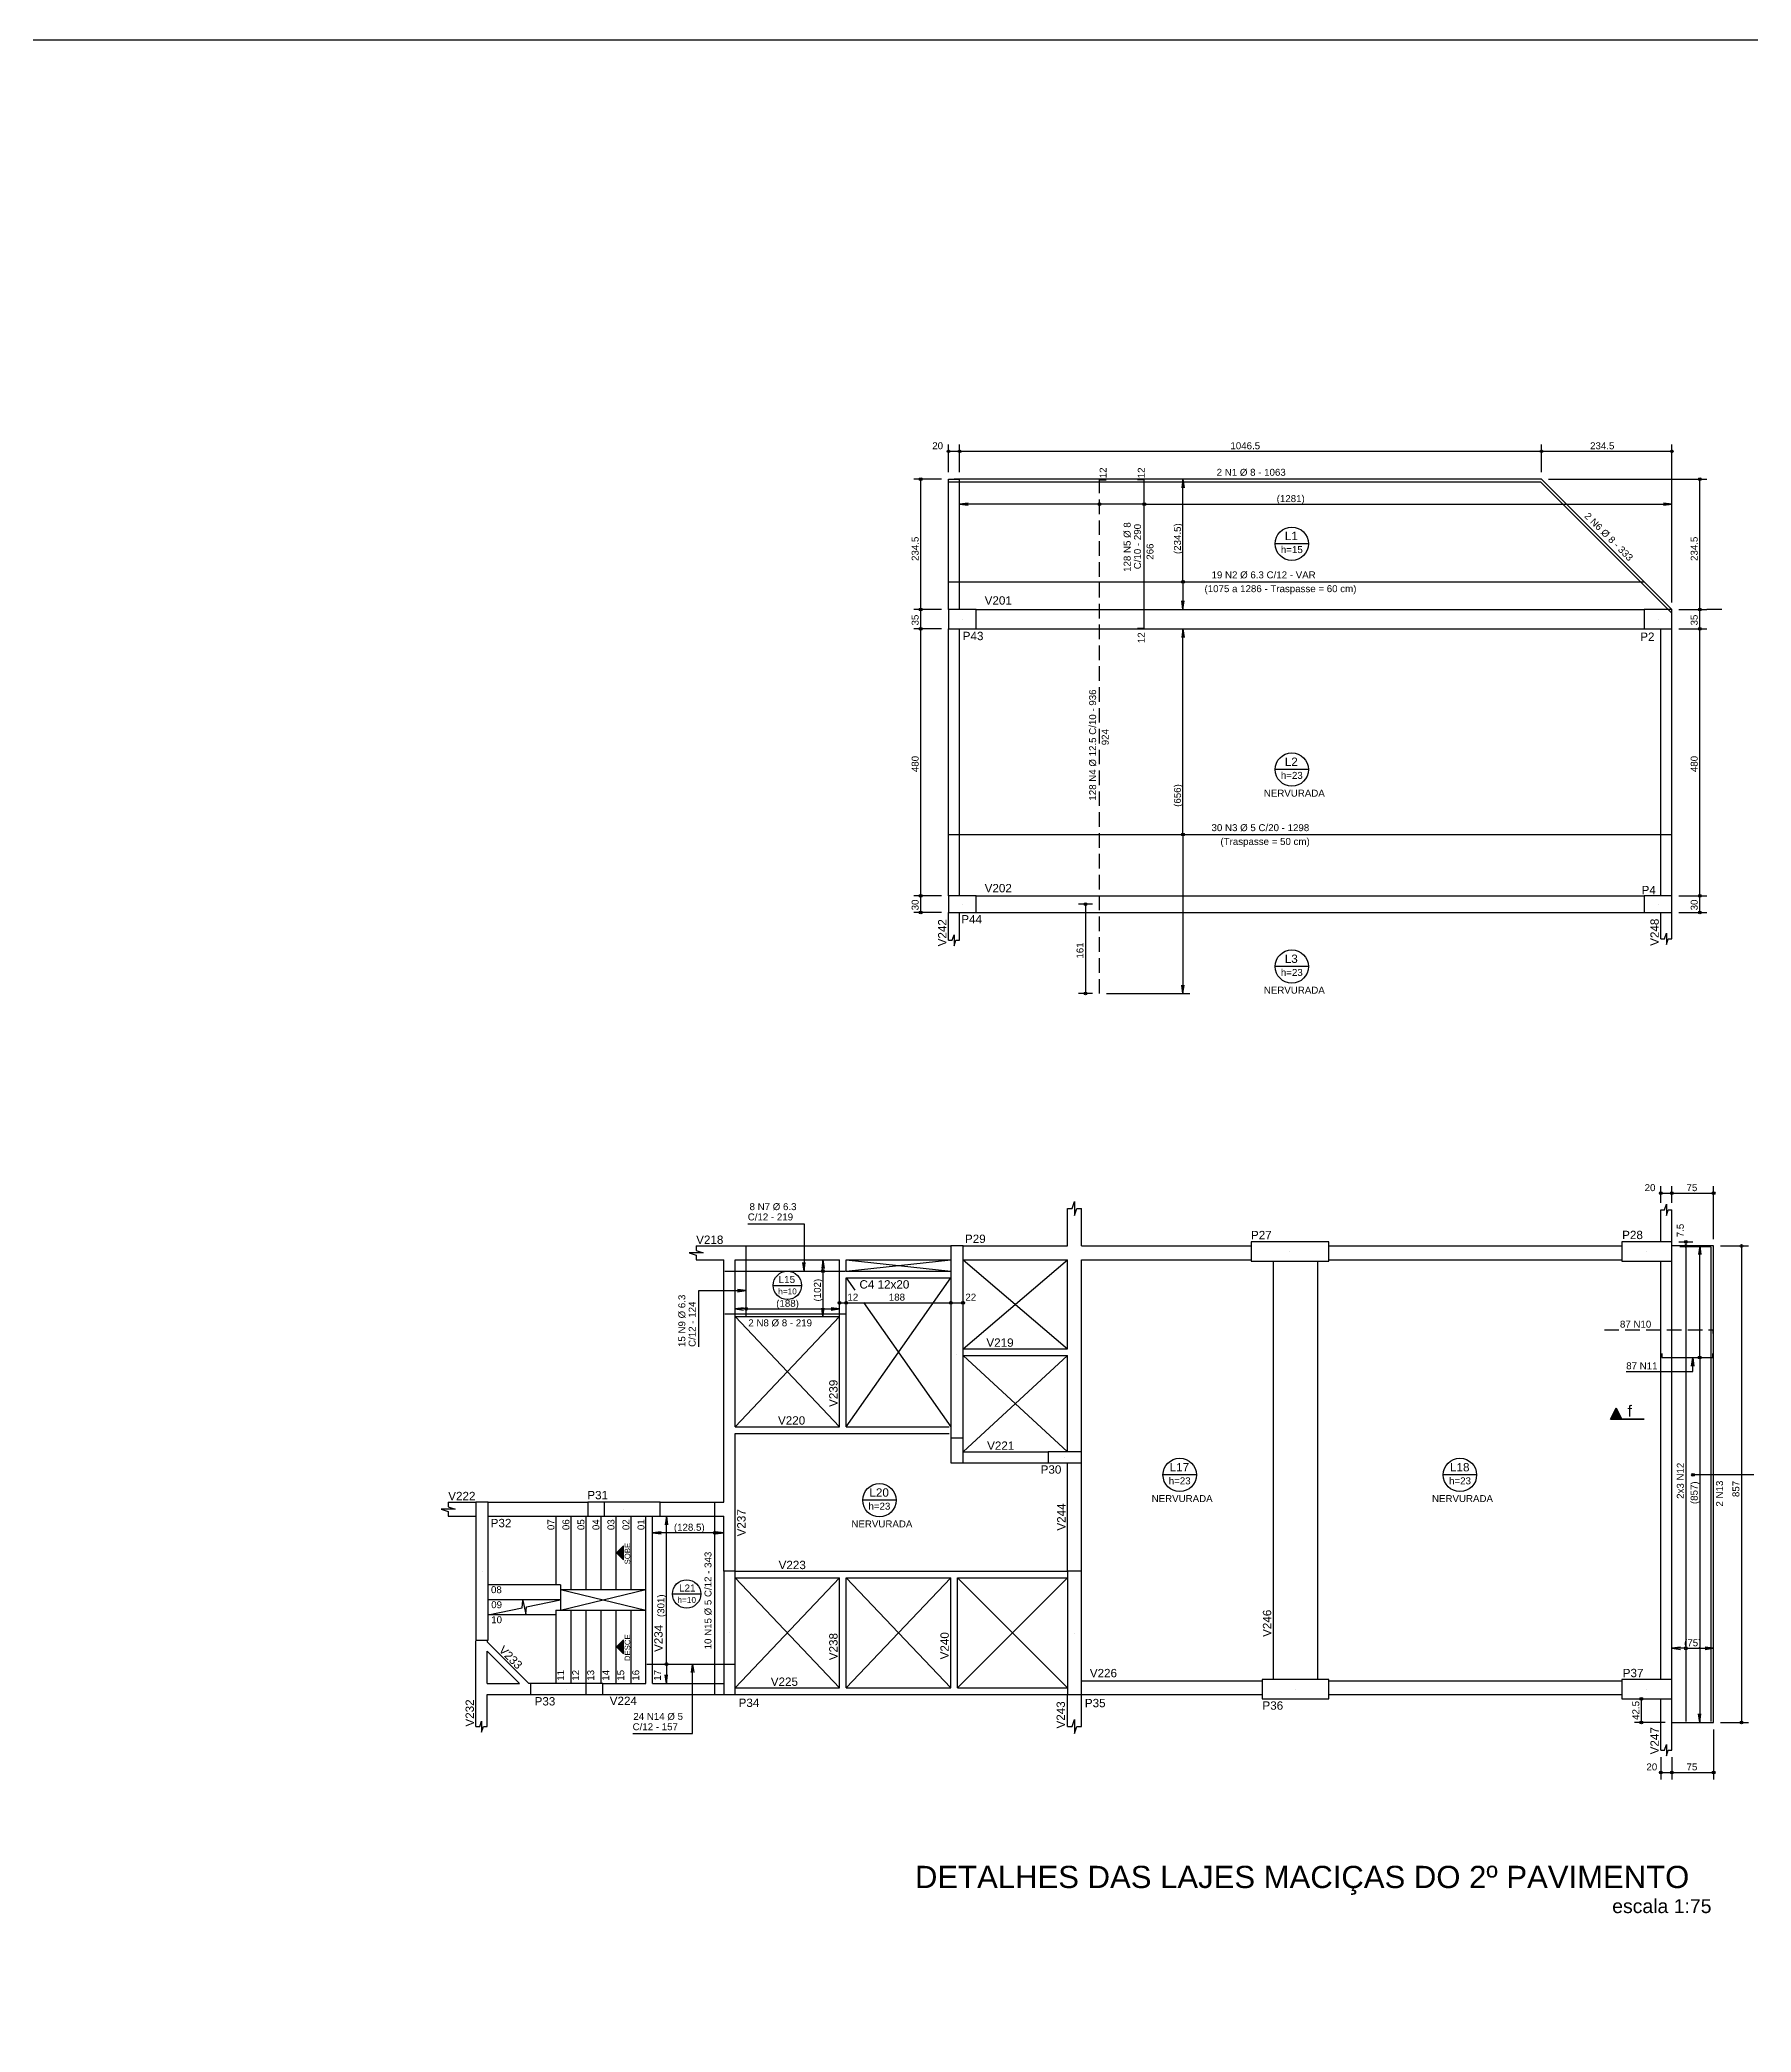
# Model space of a CAD drawing. Extents: x 544 to 914, y -40 to 56.
# Drawn here: x 850.54 to 891.58, y 8.26 to 56.04 of the extents above; entities that cross this region are included whole.
import ezdxf

# ---------------------------------------------------------------- set-up
doc = ezdxf.new("R2010")
doc.units = 0
doc.header["$LTSCALE"] = 0.5
doc.header["$MEASUREMENT"] = 0
doc.linetypes.add('ESTILO_TQS_0001', pattern=[1, 0.7, -0.3])
doc.layers.get('0').update_dxf_attribs({"linetype": 'CONTINUOUS'})
for name, color, linetype in [('2', 1, 'CONTINUOUS'), ('3', 1, 'CONTINUOUS'), ('6', 6, 'CONTINUOUS')]:
    doc.layers.add(name, color=color, linetype=linetype)
doc.styles.add('TQS_ARIAL', font='arial.ttf')

msp = doc.modelspace()

# ---------------------------------------------------------------- linework, layer by layer
msp.add_lwpolyline([(783.812, 56.041), (914.246, 56.041), (914.246, -39.528), (783.812, -39.528)], close=True)
at = {"layer": '2', "linetype": 'Continuous'}
for p, q in [((872.328, 45.672), (872.328, 46.338)), ((872.328, 46.172), (872.595, 46.172)), ((872.595, 45.672), (872.595, 46.338)), ((872.595, 46.172), (886.551, 46.172)), ((886.551, 45.672), (886.551, 46.338)), ((886.551, 46.172), (889.677, 46.172)), ((889.677, 42.545), (889.677, 46.338)), ((872.161, 45.505), (871.495, 45.505)), ((871.661, 42.378), (871.661, 45.505)), ((872.328, 42.378), (872.328, 45.505)), ((872.328, 45.505), (872.595, 45.505)), ((886.551, 45.505), (872.461, 45.505)), ((872.595, 42.378), (872.595, 45.505)), ((889.677, 42.378), (886.551, 45.505)), ((886.717, 45.505), (890.511, 45.505)), ((890.344, 42.378), (890.344, 45.505)), ((872.161, 42.378), (871.495, 42.378)), ((871.661, 41.912), (871.661, 42.378)), ((872.661, 42.145), (872.661, 42.145)), ((872.995, 42.378), (889.011, 42.378)), ((889.344, 42.145), (889.344, 42.145)), ((889.844, 42.378), (890.511, 42.378)), ((890.344, 41.912), (890.344, 42.378)), ((890.871, 42.378), (890.511, 42.378)), ((872.161, 41.912), (871.495, 41.912)), ((871.661, 35.512), (871.661, 41.912)), ((872.328, 35.512), (872.328, 41.912)), ((872.595, 35.512), (872.595, 41.912)), ((872.995, 41.912), (889.011, 41.912)), ((889.411, 35.512), (889.411, 41.912)), ((889.677, 35.512), (889.677, 41.912)), ((889.844, 41.912), (890.511, 41.912)), ((890.344, 35.512), (890.344, 41.912)), ((872.161, 35.512), (871.495, 35.512)), ((871.661, 35.112), (871.661, 35.512)), ((872.995, 35.512), (889.011, 35.512)), ((889.844, 35.512), (890.511, 35.512)), ((890.344, 35.112), (890.344, 35.512)), ((872.161, 35.112), (871.495, 35.112)), ((872.328, 34.445), (872.328, 35.112)), ((872.595, 34.445), (872.595, 35.112)), ((872.661, 35.312), (872.661, 35.312)), ((872.995, 35.112), (889.011, 35.112)), ((875.781, 35.312), (875.448, 35.312)), ((875.615, 35.312), (875.615, 33.165)), ((889.344, 35.312), (889.344, 35.312)), ((889.411, 34.478), (889.411, 35.112)), ((889.677, 34.478), (889.677, 35.112)), ((889.844, 35.112), (890.511, 35.112)), ((875.781, 33.165), (875.448, 33.165)), ((876.115, 33.165), (878.117, 33.165)), ((889.411, 28.145), (889.411, 28.545)), ((889.411, 28.378), (889.677, 28.378)), ((889.677, 28.145), (889.677, 28.545)), ((889.677, 28.378), (890.677, 28.378)), ((890.677, 27.278), (890.677, 28.545)), ((875.184, 27.112), (875.184, 28.012)), ((875.517, 27.112), (875.517, 28.012)), ((889.411, 27.212), (889.411, 27.978)), ((889.677, 27.212), (889.677, 27.978)), ((866.277, 27.112), (866.944, 27.112)), ((866.277, 26.778), (866.944, 26.778)), ((866.944, 27.112), (867.211, 27.112)), ((866.944, 25.418), (866.944, 26.778)), ((867.211, 27.112), (869.717, 27.112)), ((867.211, 26.778), (869.717, 26.778)), ((867.211, 25.418), (867.211, 26.778)), ((869.717, 27.112), (869.877, 27.112)), ((869.717, 25.418), (869.717, 26.778)), ((869.877, 27.112), (872.384, 27.112)), ((869.877, 26.778), (872.384, 26.778)), ((869.877, 26.512), (869.877, 26.778)), ((869.877, 26.778), (872.384, 26.512)), ((869.877, 26.512), (872.384, 26.778)), ((872.677, 27.112), (875.184, 27.112)), ((872.677, 26.778), (875.184, 26.778)), ((872.677, 24.645), (875.184, 26.778)), ((872.677, 26.778), (875.184, 24.645)), ((875.184, 24.645), (875.184, 26.778)), ((875.517, 27.112), (879.584, 27.112)), ((875.517, 26.778), (879.584, 26.778)), ((875.517, 24.645), (875.517, 26.778)), ((880.517, 26.978), (880.517, 26.978)), ((881.451, 27.112), (888.477, 27.112)), ((881.451, 26.778), (888.477, 26.778)), ((889.077, 26.978), (889.077, 26.978)), ((890.677, 27.112), (889.677, 27.112)), ((889.844, 27.212), (890.177, 27.212)), ((890.611, 27.092), (889.867, 27.092)), ((890.011, 27.212), (890.011, 27.112)), ((890.677, 15.685), (890.677, 27.112)), ((890.844, 27.112), (891.511, 27.112)), ((891.344, 27.112), (891.344, 15.685)), ((869.877, 26.512), (872.384, 26.512)), ((869.877, 26.352), (872.384, 26.352)), ((869.877, 25.418), (869.877, 26.352)), ((869.877, 22.778), (872.384, 26.352)), ((869.877, 26.352), (870.085, 26.055)), ((880.117, 26.745), (880.117, 16.718)), ((881.184, 16.718), (881.184, 26.745)), ((889.411, 16.718), (889.411, 26.745)), ((889.677, 16.718), (889.677, 26.745)), ((866.944, 22.778), (866.944, 25.418)), ((867.211, 22.778), (867.211, 25.418)), ((867.211, 25.418), (869.717, 25.418)), ((867.211, 25.418), (869.717, 22.778)), ((867.211, 22.778), (869.717, 25.418)), ((869.717, 25.752), (869.877, 25.752)), ((869.717, 22.778), (869.717, 25.418)), ((869.877, 25.752), (872.384, 25.752)), ((869.877, 22.778), (869.877, 25.418)), ((870.293, 25.759), (872.384, 22.778)), ((872.384, 25.752), (872.677, 25.752)), ((872.531, 24.512), (872.531, 24.512)), ((872.677, 24.645), (875.184, 24.645)), ((872.677, 24.485), (875.184, 24.485)), ((872.677, 22.178), (875.184, 24.485)), ((872.677, 24.485), (875.184, 22.178)), ((875.184, 22.178), (875.184, 24.485)), ((875.517, 24.485), (875.517, 24.645)), ((875.517, 22.178), (875.517, 24.485)), ((866.944, 22.618), (866.944, 22.778)), ((866.944, 20.965), (866.944, 22.618)), ((867.211, 22.778), (869.717, 22.778)), ((867.211, 22.618), (869.717, 22.618)), ((867.211, 20.965), (867.211, 22.618)), ((869.717, 22.618), (869.877, 22.618)), ((869.877, 22.778), (872.344, 22.778)), ((869.877, 22.618), (872.344, 22.618)), ((872.384, 22.512), (872.677, 22.512)), ((872.677, 22.178), (874.717, 22.178)), ((875.117, 22.045), (875.117, 22.045)), ((872.677, 21.912), (874.717, 21.912)), ((875.184, 19.312), (875.184, 21.912)), ((875.517, 19.312), (875.517, 21.912)), ((891.642, 21.621), (890.183, 21.621)), ((860.331, 20.965), (860.997, 20.965)), ((860.331, 20.632), (860.997, 20.632)), ((861.291, 20.965), (863.677, 20.965)), ((861.291, 20.632), (863.677, 20.632)), ((862.911, 20.632), (862.911, 18.985)), ((863.271, 20.632), (863.271, 18.872)), ((863.631, 20.632), (863.631, 18.872)), ((863.991, 20.632), (863.991, 18.872)), ((864.077, 20.632), (864.077, 20.965)), ((864.351, 20.632), (864.351, 18.872)), ((864.544, 20.798), (864.544, 20.798)), ((864.711, 20.632), (864.711, 18.872)), ((865.071, 16.618), (865.071, 20.632)), ((865.231, 16.618), (865.231, 20.632)), ((865.411, 20.965), (866.944, 20.965)), ((865.411, 20.632), (866.944, 20.632)), ((866.944, 19.312), (866.944, 20.632)), ((867.211, 20.632), (867.211, 20.965)), ((867.211, 19.312), (867.211, 20.632)), ((864.367, 19.752), (864.534, 19.918)), ((864.534, 19.585), (864.367, 19.752)), ((864.374, 19.745), (864.374, 19.758)), ((864.387, 19.732), (864.387, 19.772)), ((864.401, 19.718), (864.401, 19.785)), ((864.414, 19.705), (864.414, 19.798)), ((864.427, 19.692), (864.427, 19.812)), ((864.441, 19.678), (864.441, 19.825)), ((864.454, 19.665), (864.454, 19.838)), ((864.467, 19.652), (864.467, 19.852)), ((864.481, 19.638), (864.481, 19.865)), ((864.494, 19.625), (864.494, 19.878)), ((864.507, 19.612), (864.507, 19.892)), ((864.521, 19.598), (864.521, 19.905)), ((864.534, 19.585), (864.534, 19.918)), ((861.144, 19.312), (861.144, 19.312)), ((867.211, 19.312), (869.717, 19.312)), ((867.211, 19.152), (869.717, 19.152)), ((867.211, 16.512), (869.717, 19.152)), ((867.211, 19.152), (869.717, 16.512)), ((869.717, 19.312), (869.877, 19.312)), ((869.717, 16.512), (869.717, 19.152)), ((869.877, 19.312), (872.384, 19.312)), ((869.877, 19.152), (872.384, 19.152)), ((869.877, 16.512), (869.877, 19.152)), ((869.877, 16.512), (872.384, 19.152)), ((869.877, 19.152), (872.384, 16.512)), ((872.384, 19.312), (872.544, 19.312)), ((872.384, 16.512), (872.384, 19.152)), ((872.544, 19.312), (875.184, 19.312)), ((872.544, 19.152), (875.184, 19.152)), ((872.544, 16.512), (872.544, 19.152)), ((872.544, 19.152), (875.184, 16.512)), ((872.544, 16.512), (875.184, 19.152)), ((863.024, 18.985), (861.291, 18.985)), ((863.024, 18.985), (863.024, 18.378)), ((863.024, 18.872), (865.071, 18.872)), ((863.024, 18.378), (865.071, 18.872)), ((863.024, 18.872), (865.071, 18.378)), ((863.024, 18.625), (861.291, 18.625)), ((862.911, 18.265), (861.291, 18.265)), ((862.911, 18.378), (862.911, 16.618)), ((862.911, 18.378), (865.071, 18.378)), ((863.271, 18.378), (863.271, 16.618)), ((863.631, 18.378), (863.631, 16.618)), ((863.991, 18.378), (863.991, 16.618)), ((864.351, 18.378), (864.351, 16.618)), ((864.711, 18.378), (864.711, 16.618)), ((867.077, 17.832), (867.077, 17.832)), ((875.351, 17.812), (875.351, 17.812)), ((860.997, 16.618), (860.997, 17.641)), ((861.264, 17.658), (861.264, 17.621)), ((861.264, 17.621), (862.266, 16.618)), ((861.264, 16.618), (861.264, 17.394)), ((861.264, 17.394), (862.04, 16.618)), ((864.367, 17.498), (864.534, 17.665)), ((864.534, 17.332), (864.367, 17.498)), ((864.374, 17.492), (864.374, 17.505)), ((864.387, 17.478), (864.387, 17.518)), ((864.401, 17.465), (864.401, 17.532)), ((864.414, 17.452), (864.414, 17.545)), ((864.427, 17.438), (864.427, 17.558)), ((864.441, 17.425), (864.441, 17.572)), ((864.454, 17.412), (864.454, 17.585)), ((864.467, 17.398), (864.467, 17.598)), ((864.481, 17.385), (864.481, 17.612)), ((864.494, 17.372), (864.494, 17.625)), ((864.507, 17.358), (864.507, 17.638)), ((864.521, 17.345), (864.521, 17.652)), ((864.534, 17.332), (864.534, 17.665)), ((860.997, 16.352), (860.997, 16.618)), ((860.997, 15.585), (860.997, 16.352)), ((861.264, 16.618), (862.04, 16.618)), ((861.264, 16.352), (862.307, 16.352)), ((861.264, 15.585), (861.264, 16.352)), ((862.307, 16.618), (862.266, 16.618)), ((863.173, 16.485), (863.173, 16.485)), ((863.64, 16.352), (863.64, 16.618)), ((864.04, 16.618), (865.071, 16.618)), ((864.04, 16.352), (865.071, 16.352)), ((865.071, 16.352), (865.231, 16.352)), ((865.231, 16.618), (866.944, 16.618)), ((865.231, 16.352), (866.944, 16.352)), ((867.211, 16.512), (869.717, 16.512)), ((867.211, 16.352), (869.717, 16.352)), ((869.717, 16.352), (869.877, 16.352)), ((869.877, 16.512), (872.384, 16.512)), ((869.877, 16.352), (872.384, 16.352)), ((872.384, 16.352), (872.544, 16.352)), ((872.544, 16.512), (875.184, 16.512)), ((872.544, 16.352), (875.184, 16.352)), ((875.184, 15.585), (875.184, 16.352)), ((875.517, 16.685), (879.851, 16.685)), ((875.517, 16.352), (879.851, 16.352)), ((875.517, 15.585), (875.517, 16.352)), ((880.651, 16.485), (880.651, 16.485)), ((881.451, 16.685), (888.477, 16.685)), ((881.451, 16.352), (888.477, 16.352)), ((888.944, 15.685), (888.944, 16.252)), ((889.077, 16.485), (889.077, 16.485)), ((889.411, 15.685), (889.411, 16.252)), ((889.677, 15.685), (889.677, 16.252)), ((889.511, 15.685), (888.777, 15.685)), ((889.411, 15.018), (889.411, 15.685)), ((889.677, 15.685), (890.677, 15.685)), ((889.677, 15.018), (889.677, 15.685)), ((890.677, 15.518), (890.677, 14.318)), ((890.844, 15.685), (891.511, 15.685)), ((889.411, 14.852), (889.411, 14.318)), ((889.677, 14.852), (889.677, 14.318)), ((889.411, 14.485), (889.677, 14.485)), ((889.677, 14.485), (890.677, 14.485))]:
    msp.add_line(p, q, dxfattribs=at)
for points in [[(877.951, 43.045), (877.951, 45.505), (877.978, 45.3), (877.951, 45.505), (877.924, 45.3)], [(877.023, 44.904), (872.595, 44.904), (872.799, 44.931), (872.595, 44.904), (872.799, 44.877)], [(877.023, 44.904), (889.677, 44.904), (889.472, 44.877), (889.677, 44.904), (889.472, 44.931)], [(877.951, 43.045), (877.951, 42.378), (877.924, 42.583), (877.951, 42.378), (877.978, 42.583)], [(872.328, 42.378), (872.328, 41.912), (872.995, 41.912), (872.995, 42.378), (872.328, 42.378)], [(889.011, 41.912), (889.677, 41.912), (889.677, 42.378), (889.011, 42.378), (889.011, 41.912)], [(877.951, 36.982), (877.951, 41.912), (877.978, 41.707), (877.951, 41.912), (877.924, 41.707)], [(877.951, 36.982), (877.951, 33.165), (877.924, 33.37), (877.951, 33.165), (877.978, 33.37)], [(872.328, 35.512), (872.328, 35.112), (872.995, 35.112), (872.995, 35.512), (872.328, 35.512)], [(889.011, 35.112), (889.677, 35.112), (889.677, 35.512), (889.011, 35.512), (889.011, 35.112)], [(872.328, 34.445), (872.417, 34.445), (872.461, 34.578), (872.461, 34.312), (872.506, 34.445), (872.595, 34.445)], [(889.411, 34.478), (889.499, 34.478), (889.544, 34.612), (889.544, 34.345), (889.588, 34.478), (889.677, 34.478)], [(875.184, 28.012), (875.295, 28.012), (875.351, 28.178), (875.351, 27.845), (875.406, 28.012), (875.517, 28.012)], [(889.411, 27.978), (889.499, 27.978), (889.544, 28.112), (889.544, 27.845), (889.588, 27.978), (889.677, 27.978)], [(867.516, 27.645), (868.863, 27.645), (868.863, 26.512), (868.836, 26.716), (868.863, 26.512), (868.89, 26.716)], [(866.277, 27.112), (866.277, 27), (866.444, 26.945), (866.111, 26.945), (866.277, 26.889), (866.277, 26.778)], [(869.317, 26.512), (869.317, 26.778), (869.344, 26.573), (869.317, 26.778), (869.29, 26.573)], [(872.384, 21.912), (872.677, 21.912), (872.677, 27.112), (872.384, 27.112), (872.384, 21.912)], [(879.584, 26.745), (881.451, 26.745), (881.451, 27.212), (879.584, 27.212), (879.584, 26.745)], [(888.477, 26.745), (889.677, 26.745), (889.677, 27.212), (888.477, 27.212), (888.477, 26.745)], [(890.344, 24.438), (890.344, 27.112), (890.371, 26.907), (890.344, 27.112), (890.317, 26.907)], [(869.317, 26.512), (869.317, 25.418), (869.29, 25.623), (869.317, 25.418), (869.344, 25.623)], [(866.344, 24.694), (866.344, 26.041), (867.477, 26.041), (867.272, 26.014), (867.477, 26.041), (867.272, 26.068)], [(867.477, 25.603), (867.211, 25.603), (867.415, 25.63), (867.211, 25.603), (867.415, 25.576)], [(867.477, 25.603), (869.717, 25.603), (869.512, 25.576), (869.717, 25.603), (869.512, 25.63)], [(888.58, 24.104), (890.175, 24.104), (890.175, 24.438), (890.148, 24.233), (890.175, 24.438), (890.202, 24.233)], [(890.344, 24.438), (890.344, 15.685), (890.317, 15.89), (890.344, 15.685), (890.371, 15.89)], [(874.717, 21.912), (875.517, 21.912), (875.517, 22.178), (874.717, 22.178), (874.717, 21.912)], [(860.331, 20.965), (860.331, 20.854), (860.497, 20.798), (860.164, 20.798), (860.331, 20.743), (860.331, 20.632)], [(860.997, 17.658), (861.291, 17.658), (861.291, 20.965), (860.997, 20.965), (860.997, 17.658)], [(863.677, 20.632), (865.411, 20.632), (865.411, 20.965), (863.677, 20.965), (863.677, 20.632)], [(865.564, 17.085), (865.564, 20.632), (865.591, 20.427), (865.564, 20.632), (865.537, 20.427)], [(866.724, 20.232), (865.231, 20.232), (865.435, 20.259), (865.231, 20.232), (865.435, 20.205)], [(866.724, 20.232), (866.944, 20.232), (866.739, 20.205), (866.944, 20.232), (866.739, 20.259)], [(866.944, 16.352), (867.211, 16.352), (867.211, 19.312), (866.944, 19.312), (866.944, 16.352)], [(875.184, 16.352), (875.517, 16.352), (875.517, 19.312), (875.184, 19.312), (875.184, 16.352)], [(861.291, 18.265), (862.103, 18.434), (862.123, 18.608), (862.191, 18.282), (862.212, 18.456), (863.024, 18.625)], [(890.011, 17.462), (889.677, 17.462), (889.882, 17.489), (889.677, 17.462), (889.882, 17.435)], [(890.011, 17.462), (890.677, 17.462), (890.472, 17.435), (890.677, 17.462), (890.472, 17.489)], [(864.755, 15.418), (866.192, 15.418), (866.192, 17.085), (866.165, 16.88), (866.192, 17.085), (866.219, 16.88)], [(865.564, 17.085), (865.564, 16.618), (865.537, 16.823), (865.564, 16.618), (865.591, 16.823)], [(862.307, 16.352), (864.04, 16.352), (864.04, 16.618), (862.307, 16.618), (862.307, 16.352)], [(879.851, 16.252), (881.451, 16.252), (881.451, 16.718), (879.851, 16.718), (879.851, 16.252)], [(888.477, 16.252), (889.677, 16.252), (889.677, 16.718), (888.477, 16.718), (888.477, 16.252)], [(860.997, 15.585), (861.086, 15.585), (861.131, 15.718), (861.131, 15.452), (861.175, 15.585), (861.264, 15.585)], [(875.184, 15.585), (875.295, 15.585), (875.351, 15.752), (875.351, 15.418), (875.406, 15.585), (875.517, 15.585)], [(889.411, 15.018), (889.499, 15.018), (889.544, 15.152), (889.544, 14.885), (889.588, 15.018), (889.677, 15.018)]]:
    msp.add_lwpolyline(points, dxfattribs=at)
for centre, radius in [((872.328, 46.172), 0.0331), ((872.328, 46.172), 0.0165), ((872.595, 46.172), 0.0331), ((872.595, 46.172), 0.0331), ((872.595, 46.172), 0.0165), ((872.595, 46.172), 0.0165), ((886.551, 46.172), 0.0331), ((886.551, 46.172), 0.0331), ((886.551, 46.172), 0.0165), ((886.551, 46.172), 0.0165), ((889.677, 46.172), 0.0331), ((889.677, 46.172), 0.0165), ((871.661, 45.505), 0.0331), ((871.661, 45.505), 0.0165), ((890.344, 45.505), 0.0331), ((890.344, 45.505), 0.0165), ((875.948, 44.904), 0.0344), ((875.948, 44.904), 0.0172), ((877.023, 44.904), 0.0344), ((877.023, 44.904), 0.0172), ((877.951, 43.045), 0.0344), ((877.951, 43.045), 0.0172), ((871.661, 42.378), 0.0331), ((871.661, 42.378), 0.0331), ((871.661, 42.378), 0.0165), ((871.661, 42.378), 0.0165), ((890.344, 42.378), 0.0331), ((890.344, 42.378), 0.0331), ((890.344, 42.378), 0.0165), ((890.344, 42.378), 0.0165), ((871.661, 41.912), 0.0331), ((871.661, 41.912), 0.0331), ((871.661, 41.912), 0.0165), ((871.661, 41.912), 0.0165), ((890.344, 41.912), 0.0331), ((890.344, 41.912), 0.0331), ((890.344, 41.912), 0.0165), ((890.344, 41.912), 0.0165), ((877.951, 36.982), 0.0344), ((877.951, 36.982), 0.0172), ((871.661, 35.512), 0.0331), ((871.661, 35.512), 0.0331), ((871.661, 35.512), 0.0165), ((871.661, 35.512), 0.0165), ((890.344, 35.512), 0.0331), ((890.344, 35.512), 0.0331), ((890.344, 35.512), 0.0165), ((890.344, 35.512), 0.0165), ((871.661, 35.112), 0.0331), ((871.661, 35.112), 0.0331), ((871.661, 35.112), 0.0165), ((871.661, 35.112), 0.0165), ((875.615, 35.312), 0.0331), ((875.615, 35.312), 0.0165), ((890.344, 35.112), 0.0331), ((890.344, 35.112), 0.0331), ((890.344, 35.112), 0.0165), ((890.344, 35.112), 0.0165), ((875.615, 33.165), 0.0331), ((875.615, 33.165), 0.0165), ((889.411, 28.378), 0.0331), ((889.411, 28.378), 0.0165), ((889.677, 28.378), 0.0331), ((889.677, 28.378), 0.0331), ((889.677, 28.378), 0.0165), ((889.677, 28.378), 0.0165), ((890.677, 28.378), 0.0331), ((890.677, 28.378), 0.0165), ((890.011, 27.212), 0.0331), ((890.011, 27.112), 0.0331), ((890.011, 27.212), 0.0165), ((890.011, 27.112), 0.0165), ((891.344, 27.112), 0.0331), ((891.344, 27.112), 0.0165), ((869.317, 26.512), 0.0344), ((869.317, 26.512), 0.0172), ((867.477, 25.603), 0.0344), ((867.477, 25.603), 0.0172), ((869.717, 25.752), 0.0331), ((869.717, 25.752), 0.0165), ((869.877, 25.752), 0.0331), ((869.877, 25.752), 0.0331), ((869.877, 25.752), 0.0165), ((869.877, 25.752), 0.0165), ((872.384, 25.752), 0.0331), ((872.384, 25.752), 0.0331), ((872.384, 25.752), 0.0165), ((872.384, 25.752), 0.0165), ((872.677, 25.752), 0.0331), ((872.677, 25.752), 0.0165), ((890.344, 24.438), 0.0344), ((890.344, 24.438), 0.0172), ((890.183, 21.621), 0.0331), ((890.183, 21.621), 0.0165), ((866.724, 20.232), 0.0344), ((866.724, 20.232), 0.0172), ((890.011, 17.462), 0.0344), ((890.011, 17.462), 0.0172), ((865.564, 17.085), 0.0344), ((865.564, 17.085), 0.0172), ((888.944, 16.252), 0.0331), ((888.944, 16.252), 0.0165), ((888.944, 15.685), 0.0331), ((888.944, 15.685), 0.0165), ((891.344, 15.685), 0.0331), ((891.344, 15.685), 0.0165), ((889.411, 14.485), 0.0331), ((889.411, 14.485), 0.0165), ((889.677, 14.485), 0.0331), ((889.677, 14.485), 0.0331), ((889.677, 14.485), 0.0165), ((889.677, 14.485), 0.0165), ((890.677, 14.485), 0.0331), ((890.677, 14.485), 0.0165)]:
    msp.add_circle(centre, radius, dxfattribs=at)
at = {"layer": '3', "linetype": 'Continuous'}
for p, q in [((880.961, 43.956), (880.161, 43.956)), ((880.961, 38.54), (880.161, 38.54)), ((880.961, 33.815), (880.161, 33.815)), ((868.124, 26.167), (868.804, 26.167)), ((888.2, 22.956), (888.338, 23.232)), ((889.011, 22.956), (888.2, 22.956)), ((888.202, 22.957), (888.338, 23.23)), ((888.202, 22.957), (889.011, 22.957)), ((888.211, 22.977), (888.466, 22.977)), ((888.221, 22.998), (888.455, 22.998)), ((888.232, 23.02), (888.445, 23.02)), ((888.242, 23.041), (888.434, 23.041)), ((888.253, 23.062), (888.423, 23.062)), ((888.264, 23.083), (888.413, 23.083)), ((888.274, 23.105), (888.402, 23.105)), ((888.285, 23.126), (888.391, 23.126)), ((888.296, 23.147), (888.381, 23.147)), ((888.306, 23.168), (888.37, 23.168)), ((888.317, 23.19), (888.359, 23.19)), ((888.328, 23.211), (888.351, 23.211)), ((888.338, 23.232), (888.476, 22.957)), ((888.338, 23.23), (888.475, 22.957)), ((878.272, 21.621), (877.472, 21.621)), ((884.994, 21.621), (884.194, 21.621)), ((871.071, 21.013), (870.271, 21.013)), ((865.708, 18.766), (866.388, 18.766))]:
    msp.add_line(p, q, dxfattribs=at)
for centre, radius in [((880.561, 43.956), 0.4), ((880.561, 38.54), 0.4), ((880.561, 33.815), 0.4), ((868.464, 26.167), 0.34), ((877.872, 21.621), 0.4), ((884.594, 21.621), 0.4), ((870.671, 21.013), 0.4), ((866.048, 18.766), 0.34)]:
    msp.add_circle(centre, radius, dxfattribs=at)
at = {"layer": '6', "linetype": 'Continuous'}
for p, q in [((872.348, 45.438), (886.523, 45.438)), ((889.663, 42.298), (886.523, 45.438)), ((867.477, 25.438), (867.477, 27.092)), ((890.011, 27.092), (890.011, 15.705)), ((890.611, 27.092), (890.611, 15.705))]:
    msp.add_line(p, q, dxfattribs=at)
at = {"layer": '6', "linetype": 'ESTILO_TQS_0001'}
for points in [[(875.948, 33.165), (875.948, 45.485), (876.108, 45.485)], [(888.057, 25.104), (890.657, 25.104), (890.657, 25.011)]]:
    msp.add_lwpolyline(points, dxfattribs=at)
at = {"layer": '6', "linetype": 'Continuous'}
for points in [[(876.863, 41.932), (877.023, 41.932), (877.023, 45.485), (876.863, 45.485)], [(872.348, 43.045), (888.991, 43.045)], [(872.348, 36.982), (889.657, 36.982)], [(866.964, 26.512), (869.857, 26.512)], [(866.964, 25.485), (869.857, 25.485)], [(889.431, 24.531), (889.431, 24.438), (890.657, 24.438), (890.657, 24.531)], [(866.724, 16.372), (866.724, 20.945)], [(865.091, 17.085), (867.191, 17.085)]]:
    msp.add_lwpolyline(points, dxfattribs=at)

# ---------------------------------------------------------------- texts
at = {"layer": '2', "linetype": 'Continuous', "style": 'TQS_ARIAL'}
for s, height, p in [('20', 0.1667, (871.939, 46.222)), ('1046.5', 0.1667, (879.089, 46.222)), ('234.5', 0.1667, (887.714, 46.222)), ('2 N1 %%c 8 - 1063', 0.16667, (878.759, 45.585)), ('(1281)', 0.1667, (880.198, 44.954)), ('19 N2 %%c 6.3 C/12 - VAR', 0.16667, (878.636, 43.125)), ('(1075 a 1286 - Traspasse = 60 cm)', 0.16667, (878.468, 42.794)), ('NERVURADA', 0.1667, (879.89, 37.89)), ('30 N3 %%c 5 C/20 - 1298', 0.16667, (878.636, 37.062)), ('(Traspasse = 50 cm)', 0.16667, (878.85, 36.731)), ('NERVURADA', 0.1667, (879.89, 33.165)), ('20', 0.1667, (889.022, 28.428)), ('75', 0.1667, (890.027, 28.428)), ('C/12 - 219', 0.1667, (867.514, 27.725)), ('8 N7 %%c 6.3', 0.16667, (867.557, 27.972)), ('(188)', 0.1667, (868.197, 25.653)), ('12', 0.1667, (869.905, 25.802)), ('188', 0.1667, (870.897, 25.802)), ('22', 0.1667, (872.733, 25.802)), ('2 N8 %%c 8 - 219', 0.16667, (867.528, 25.185)), ('87 N10', 0.1667, (888.43, 25.154)), ('87 N11', 0.1667, (888.58, 24.154)), ('NERVURADA', 0.1667, (877.2, 20.971)), ('NERVURADA', 0.1667, (883.923, 20.971)), ('(128.5)', 0.1667, (865.743, 20.282)), ('NERVURADA', 0.1667, (870, 20.363)), ('08', 0.1667, (861.357, 18.785)), ('09', 0.1667, (861.362, 18.425)), ('10', 0.1667, (861.362, 18.065)), ('(75)', 0.1667, (889.969, 17.512)), ('24 N14 %%c 5', 0.16667, (864.77, 15.745)), ('C/12 - 157', 0.1667, (864.753, 15.498)), ('20', 0.1667, (889.065, 14.535)), ('75', 0.1667, (890.027, 14.535)), ('escala 1:75', 0.33333, (888.244, 11.112))]:
    msp.add_text(s, height=height, dxfattribs=at).set_placement(p)
for s, height, rotation, p in [('12', 0.1667, 90, (876.119, 45.526)), ('12', 0.1667, 90, (877.034, 45.526)), ('128 N5 %%c 8', 0.16667, 90, (876.696, 43.28)), ('2 N6 %%c 8 - 333', 0.16667, 315, (887.564, 44.604)), ('234.5', 0.1667, 90, (871.611, 43.542)), ('C/10 - 290', 0.1667, 90, (876.943, 43.343)), ('(234.5)', 0.1667, 90, (877.901, 43.708)), ('234.5', 0.1667, 90, (890.294, 43.542)), ('266', 0.1667, 90, (877.244, 43.571)), ('35', 0.1667, 90, (871.611, 41.995)), ('35', 0.1667, 90, (890.294, 41.995)), ('12', 0.1667, 90, (877.034, 41.571)), ('128 N4 %%c 12.5 C/10 - 936', 0.16667, 90, (875.868, 37.794)), ('924', 0.1667, 90, (876.169, 39.121)), ('480', 0.1667, 90, (871.611, 38.478)), ('480', 0.1667, 90, (890.294, 38.478)), ('(656)', 0.1667, 90, (877.901, 37.645)), ('30', 0.1667, 90, (871.611, 35.162)), ('30', 0.1667, 90, (890.294, 35.162)), ('161', 0.1667, 90, (875.565, 34.005)), ('7.5', 0.1667, 90, (889.961, 27.321)), ('(102)', 0.1667, 90, (869.267, 25.781)), ('15 N9 %%c 6.3', 0.16667, 90, (866.017, 24.689)), ('C/12 - 124', 0.1667, 90, (866.264, 24.692)), ('2x3 N12', 0.1667, 90, (889.961, 21.047)), ('(857)', 0.1667, 90, (890.294, 20.922)), ('2 N13', 0.1667, 90, (890.902, 20.862)), ('857', 0.1667, 90, (891.294, 21.09)), ('04', 0.1667, 90, (863.957, 20.298)), ('07', 0.1667, 90, (862.877, 20.298)), ('06', 0.1667, 90, (863.237, 20.298)), ('05', 0.1667, 90, (863.597, 20.298)), ('03', 0.1667, 90, (864.317, 20.298)), ('02', 0.1667, 90, (864.677, 20.298)), ('01', 0.1667, 90, (865.037, 20.298)), ('SOBE', 0.1333, 90, (864.694, 19.475)), ('10 N15 %%c 5 C/12 - 343', 0.16667, 90, (866.644, 17.437)), ('(301)', 0.1667, 90, (865.514, 18.212)), ('DESCE', 0.1333, 90, (864.694, 17.156)), ('11', 0.1667, 90, (863.111, 16.685)), ('12', 0.1667, 90, (863.471, 16.685)), ('13', 0.1667, 90, (863.831, 16.685)), ('14', 0.1667, 90, (864.191, 16.685)), ('15', 0.1667, 90, (864.551, 16.685)), ('16', 0.1667, 90, (864.911, 16.685)), ('17', 0.1667, 90, (865.431, 16.685)), ('42.5', 0.1667, 90, (888.894, 15.746))]:
    msp.add_text(s, height=height, rotation=rotation, dxfattribs=at).set_placement(p)
at = {"layer": '3', "linetype": 'Continuous', "style": 'TQS_ARIAL'}
for s, height, p in [('L1', 0.2, (880.393, 44.041)), ('h=15', 0.1667, (880.299, 43.731)), ('V201', 0.2, (873.195, 42.495)), ('P43', 0.2, (872.669, 41.643)), ('P2', 0.2, (888.917, 41.625)), ('L2', 0.2, (880.393, 38.626)), ('h=23', 0.1667, (880.299, 38.316)), ('V202', 0.2, (873.195, 35.595)), ('P4', 0.2, (888.949, 35.549)), ('P44', 0.2, (872.635, 34.849)), ('L3', 0.2, (880.393, 33.901)), ('h=23', 0.1667, (880.299, 33.59)), ('V218', 0.2, (866.277, 27.162)), ('P29', 0.2, (872.723, 27.184)), ('P27', 0.2, (879.582, 27.274)), ('P28', 0.2, (888.483, 27.277)), ('L15', 0.17, (868.254, 26.224)), ('C4 12x20', 0.2, (870.193, 26.091)), ('h=10', 0.1417, (868.244, 25.952)), ('V219', 0.2, (873.237, 24.695)), ('V220', 0.2, (868.239, 22.828)), ('f', 0.267, (888.611, 23.022)), ('V221', 0.2, (873.254, 22.223)), ('P30', 0.2, (874.538, 21.651)), ('h=23', 0.1667, (877.61, 21.396)), ('L17', 0.2, (877.633, 21.706)), ('h=23', 0.1667, (884.333, 21.396)), ('L18', 0.2, (884.356, 21.706)), ('V222', 0.2, (860.331, 21.015)), ('P31', 0.2, (863.667, 21.037)), ('L20', 0.2, (870.432, 21.099)), ('P32', 0.2, (861.349, 20.367)), ('h=23', 0.1667, (870.409, 20.788)), ('V223', 0.2, (868.254, 19.362)), ('h=10', 0.1417, (865.828, 18.551)), ('L21', 0.17, (865.866, 18.823)), ('V225', 0.2, (868.066, 16.562)), ('V226', 0.2, (875.717, 16.768)), ('P37', 0.2, (888.497, 16.77)), ('P33', 0.2, (862.402, 16.092)), ('V224', 0.2, (864.204, 16.102)), ('P34', 0.2, (867.295, 16.056)), ('P35', 0.2, (875.598, 16.049)), ('P36', 0.2, (879.857, 15.99)), ('DETALHES DAS LAJES MACIÇAS DO 2º PAVIMENTO', 0.53333, (871.524, 11.712))]:
    msp.add_text(s, height=height, dxfattribs=at).set_placement(p)
for s, rotation, p in [('V242', 90, (872.278, 34.299)), ('V248', 90, (889.361, 34.311)), ('V239', 90, (869.667, 23.252)), ('V237', 90, (867.461, 20.147)), ('V244', 90, (875.134, 20.285)), ('V246', 90, (880.067, 17.736)), ('V234', 90, (865.472, 17.375)), ('V238', 90, (869.667, 17.177)), ('V240', 90, (872.334, 17.197)), ('V233', 315, (861.528, 17.406)), ('V232', 90, (860.947, 15.585)), ('V243', 90, (875.12, 15.539)), ('V247', 90, (889.361, 14.919))]:
    msp.add_text(s, height=0.2, rotation=rotation, dxfattribs=at).set_placement(p)

doc.saveas('drawing.dxf')
